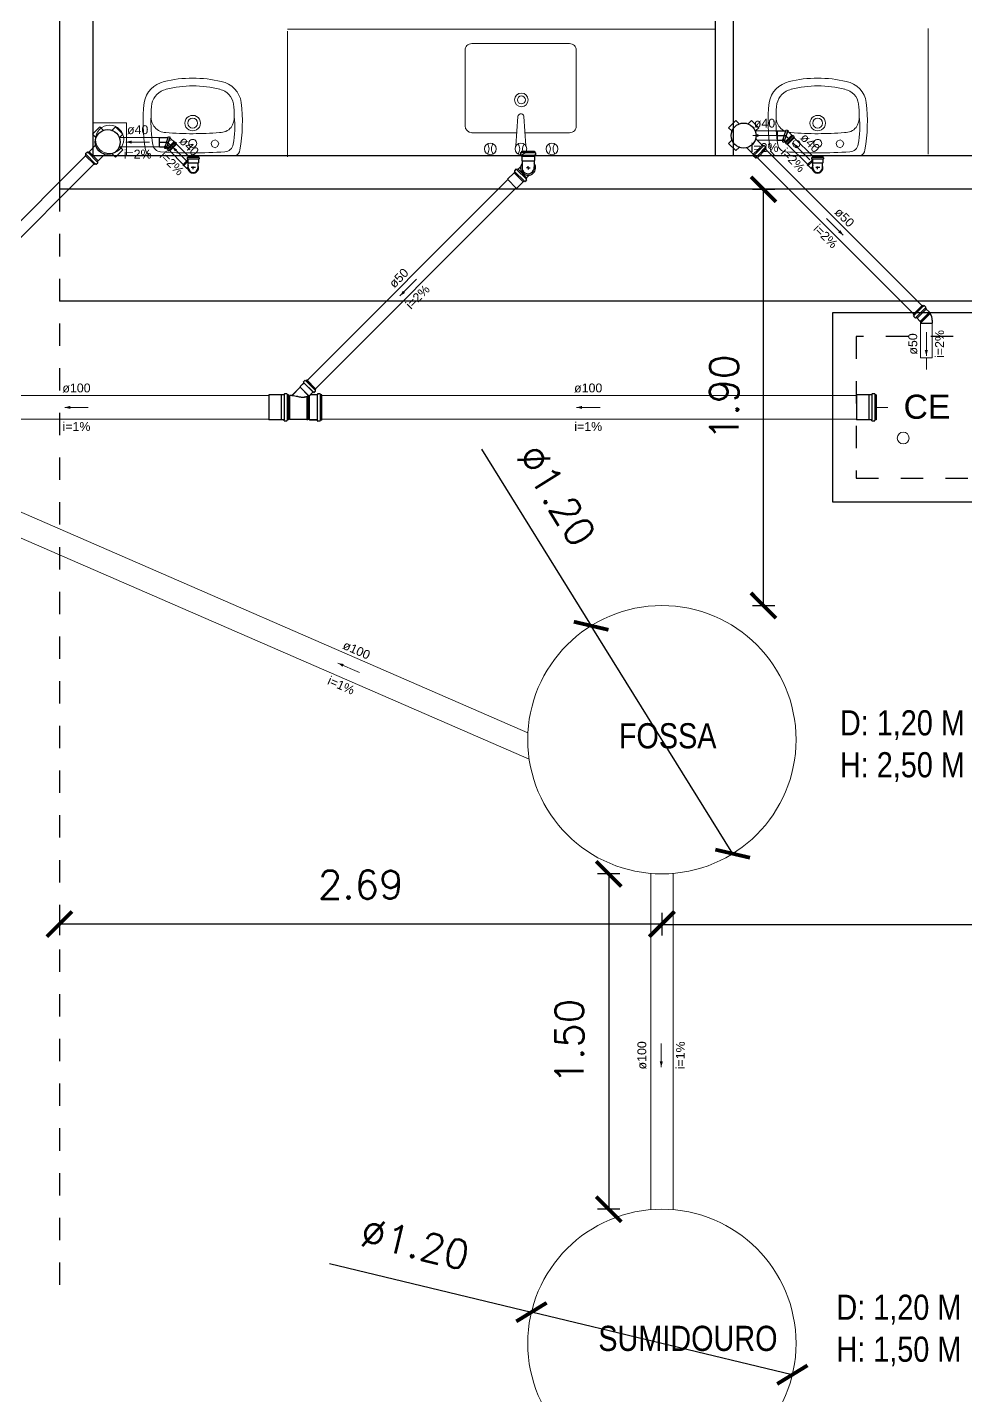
# Model space of a CAD drawing. Header units: millimetres. Extents: x 270 to 744, y -31 to 127.
# Drawn here: x 673.59 to 677.79, y 99.13 to 105.25 of the extents above; entities that cross this region are included whole.
import ezdxf

# ---------------------------------------------------------------- set-up
doc = ezdxf.new("R2010")
doc.units = ezdxf.units.MM
doc.header["$LTSCALE"] = 0.01
doc.header["$MEASUREMENT"] = 0
doc.linetypes.add('Dashed', pattern=[0.75, 0.5, -0.25])
doc.linetypes.add('DASHEDX2', pattern=[1.5, 1, -0.5])
for name, color, linetype, lineweight in [('at_Entity', 7, 'Continuous', 9), ('at_Text', 7, 'Continuous', 9), ('at_Text @ 75', 7, 'Continuous', 9), ('Nível 1', 7, 'Continuous', 5), ('TQ-Condutos', 3, 'Continuous', 5), ('TQ-Conexões', 9, 'Continuous', 5), ('TQ-Sentido conduto', 9, 'Continuous', 5), ('TQ-Textos conduto', 7, 'Continuous', 5)]:
    doc.layers.add(name, color=color, linetype=linetype, lineweight=lineweight)
for name, color, linetype in [('PAREDES', 8, 'Continuous'), ('Simbolos', 5, 'Continuous'), ('Simbolos_int', 2, 'Continuous')]:
    doc.layers.add(name, color=color, linetype=linetype)
doc.styles.add('0.15 - Texto Mínimo', font='ARIALN.TTF', dxfattribs={"height": 0.0015})
doc.styles.add('Arial', font='arial.ttf')
doc.styles.add('ROMANS', font='simplex.shx')
doc.dimstyles.new('Esc 1-75', dxfattribs={"dimtxt": 0.1275, "dimasz": 0.1125, "dimexe": 0.05, "dimexo": 0.05, "dimgap": 0.1125, "dimtad": 1, "dimzin": 4, "dimdsep": 46, "dimtxsty": 'ROMANS', "dimblk": 'ARCHTICK', "dimcen": 0, "dimclrd": 1, "dimclre": 1, "dimadec": 0, "dimazin": 1, "dimtfac": 1, "dimtix": 1, "dimtmove": 1, "dimatfit": 3, "dimldrblk": 'ARCHTICK', "dimfxl": 0, "dimarcsym": 0})

# ---------------------------------------------------------------- blocks, each defined once
blk = doc.blocks.new('_ARCHTICK')
at = {"color": 0, "linetype": 'ByBlock', "const_width": 0.15}
blk.add_lwpolyline([(-0.5, -0.5), (0.5, 0.5)], dxfattribs=at)
blk = doc.blocks.new('*D13')
at = {"layer": 'at_Text', "color": 1, "lineweight": -2, "transparency": 16777216}
for p in [(675.6201, 103.361), (676.7439, 101.552)]:
    blk.add_line(p, (676.1107, 102.5713), dxfattribs=at)
at = {"layer": 'Defpoints', "color": 0, "transparency": 16777216}
for p in [(676.1107, 102.5713), (676.7439, 101.552)]:
    blk.add_point(p, dxfattribs=at)
at = {"layer": 'at_Text', "color": 1, "lineweight": -2, "transparency": 16777216, "xscale": 0.1125, "yscale": 0.1125, "zscale": 0.1125}
for p, rotation in [((676.1107, 102.5713), 301.8492429798897), ((676.7439, 101.552), 121.8492429798897)]:
    blk.add_blockref('_ARCHTICK', p, dxfattribs=dict(at, rotation=rotation))
at = {"layer": 'at_Text', "color": 0, "transparency": 16777216, "insert": (675.9557, 103.1547), "char_height": 0.1275, "attachment_point": 5, "rotation": 301.84924, "style": 'ROMANS'}
blk.add_mtext('∅1.20', dxfattribs=at)
blk = doc.blocks.new('*D15')
at = {"layer": 'at_Text', "color": 1, "lineweight": -2, "transparency": 16777216}
for p in [(674.9398, 99.7183), (677.0107, 99.2218)]:
    blk.add_line(p, (675.8438, 99.5016), dxfattribs=at)
at = {"layer": 'Defpoints', "color": 0, "transparency": 16777216}
for p in [(675.8438, 99.5016), (677.0107, 99.2218)]:
    blk.add_point(p, dxfattribs=at)
at = {"layer": 'at_Text', "color": 1, "lineweight": -2, "transparency": 16777216, "xscale": 0.1125, "yscale": 0.1125, "zscale": 0.1125}
for p, rotation in [((675.8438, 99.5016), 346.5177140277353), ((677.0107, 99.2218), 166.5177140277353)]:
    blk.add_blockref('_ARCHTICK', p, dxfattribs=dict(at, rotation=rotation))
at = {"layer": 'at_Text', "color": 0, "transparency": 16777216, "insert": (675.3235, 99.8076), "char_height": 0.1275, "attachment_point": 5, "rotation": 346.51771, "style": 'ROMANS'}
blk.add_mtext('∅1.20', dxfattribs=at)
blk = doc.blocks.new('*D23')
at = {"color": 1, "lineweight": -2, "transparency": 16777216}
for p, q in [((676.832, 104.5236), (676.932, 104.5236)), ((676.882, 102.6617), (676.882, 104.5236)), ((676.832, 102.6617), (676.932, 102.6617))]:
    blk.add_line(p, q, dxfattribs=at)
at = {"layer": 'Defpoints', "color": 0, "transparency": 16777216}
for p in [(676.4273, 104.5236), (676.882, 104.5236), (676.4273, 102.6617)]:
    blk.add_point(p, dxfattribs=at)
at = {"color": 1, "lineweight": -2, "transparency": 16777216, "xscale": 0.1125, "yscale": 0.1125, "zscale": 0.1125}
for p, rotation in [((676.882, 104.5236), 90), ((676.882, 102.6617), 270)]:
    blk.add_blockref('_ARCHTICK', p, dxfattribs=dict(at, rotation=rotation))
at = {"color": 0, "transparency": 16777216, "insert": (676.7058, 103.5927), "char_height": 0.1275, "attachment_point": 5, "rotation": 90, "style": 'ROMANS'}
blk.add_mtext('1.90', dxfattribs=at)
blk = doc.blocks.new('*D24')
at = {"color": 1, "lineweight": -2, "transparency": 16777216}
for p, q in [((676.4273, 101.2859), (676.4273, 101.1859)), ((684.9225, 101.2859), (684.9225, 101.1859)), ((676.4273, 101.2359), (684.9225, 101.2359))]:
    blk.add_line(p, q, dxfattribs=at)
at = {"layer": 'Defpoints', "color": 0, "transparency": 16777216}
for p in [(676.4273, 102.0617), (684.9225, 102.0617), (684.9225, 101.2359)]:
    blk.add_point(p, dxfattribs=at)
at = {"color": 1, "lineweight": -2, "transparency": 16777216, "xscale": 0.1125, "yscale": 0.1125, "zscale": 0.1125, "rotation": 180}
blk.add_blockref('_ARCHTICK', (676.4273, 101.2359), dxfattribs=at)
at = {"color": 1, "lineweight": -2, "transparency": 16777216, "xscale": 0.1125, "yscale": 0.1125, "zscale": 0.1125}
blk.add_blockref('_ARCHTICK', (684.9225, 101.2359), dxfattribs=at)
at = {"color": 0, "transparency": 16777216, "insert": (680.6749, 101.4121), "char_height": 0.1275, "attachment_point": 5, "style": 'ROMANS'}
blk.add_mtext('8.50', dxfattribs=at)
blk = doc.blocks.new('*D25')
at = {"color": 1, "lineweight": -2, "transparency": 16777216}
for p, q in [((676.2396, 101.4617), (676.1396, 101.4617)), ((676.1896, 101.4617), (676.1896, 99.9617)), ((676.2396, 99.9617), (676.1396, 99.9617))]:
    blk.add_line(p, q, dxfattribs=at)
at = {"layer": 'Defpoints', "color": 0, "transparency": 16777216}
for p in [(676.3381, 101.4617), (676.1896, 99.9617), (676.3381, 99.9617)]:
    blk.add_point(p, dxfattribs=at)
at = {"color": 1, "lineweight": -2, "transparency": 16777216, "xscale": 0.1125, "yscale": 0.1125, "zscale": 0.1125}
for p, rotation in [((676.1896, 101.4617), 90), ((676.1896, 99.9617), 270)]:
    blk.add_blockref('_ARCHTICK', p, dxfattribs=dict(at, rotation=rotation))
at = {"color": 0, "transparency": 16777216, "insert": (676.0134, 100.7117), "char_height": 0.1275, "attachment_point": 5, "rotation": 90, "style": 'ROMANS'}
blk.add_mtext('1.50', dxfattribs=at)
blk = doc.blocks.new('*D26')
at = {"color": 1, "lineweight": -2, "transparency": 16777216}
for p, q in [((673.7325, 101.2872), (673.7325, 101.1872)), ((676.4273, 101.2872), (676.4273, 101.1872)), ((676.4273, 101.2372), (673.7325, 101.2372))]:
    blk.add_line(p, q, dxfattribs=at)
at = {"layer": 'Defpoints', "color": 0, "transparency": 16777216}
for p in [(673.7325, 102.0617), (676.4273, 102.0617), (673.7325, 101.2372)]:
    blk.add_point(p, dxfattribs=at)
at = {"color": 1, "lineweight": -2, "transparency": 16777216, "xscale": 0.1125, "yscale": 0.1125, "zscale": 0.1125, "rotation": 180}
blk.add_blockref('_ARCHTICK', (673.7325, 101.2372), dxfattribs=at)
at = {"color": 1, "lineweight": -2, "transparency": 16777216, "xscale": 0.1125, "yscale": 0.1125, "zscale": 0.1125}
blk.add_blockref('_ARCHTICK', (676.4273, 101.2372), dxfattribs=at)
at = {"color": 0, "transparency": 16777216, "insert": (675.0799, 101.4134), "char_height": 0.1275, "attachment_point": 5, "style": 'ROMANS'}
blk.add_mtext('2.69', dxfattribs=at)

msp = doc.modelspace()

# ---------------------------------------------------------------- hatches: boundary and pattern name
at = {"layer": 'TQ-Sentido conduto', "linetype": 'Continuous'}
for points in [[(676.8335, 104.7639), (676.859, 104.7571), (676.859, 104.7708)], [(674.0294, 104.7346), (674.0549, 104.7278), (674.0549, 104.7415)], [(674.2359, 104.7148), (674.2491, 104.6919), (674.2587, 104.7016)], [(677.0145, 104.7295), (677.0277, 104.7066), (677.0374, 104.7163)], [(677.2387, 104.3178), (677.2255, 104.3407), (677.2159, 104.331)], [(675.2554, 104.0466), (675.2782, 104.0598), (675.2686, 104.0694)], [(677.6102, 103.7789), (677.617, 103.8044), (677.6033, 103.8044)], [(673.7556, 103.5479), (673.7811, 103.5411), (673.7811, 103.5548)], [(676.0448, 103.5479), (676.0703, 103.5411), (676.0703, 103.5548)], [(674.9783, 102.4041), (674.9989, 102.3877), (675.0044, 102.4002)], [(676.4245, 100.5972), (676.4313, 100.6227), (676.4176, 100.6227)]]:
    msp.add_hatch(color=256, dxfattribs=at).paths.add_polyline_path(points)

# ---------------------------------------------------------------- linework, layer by layer
at = {"linetype": 'DASHEDX2'}
msp.add_line((673.7325, 104.5236), (673.7325, 99.5266), dxfattribs=at)
at = {"layer": 'at_Entity', "color": 7}
for p, q in [((675.5469, 105.1454), (675.5469, 104.8062)), ((676.0145, 105.1749), (675.5764, 105.1749)), ((676.044, 105.1454), (676.044, 104.8062)), ((675.7744, 104.7184), (675.7828, 104.8484)), ((675.8186, 104.7184), (675.8102, 104.8484)), ((675.7786, 104.7767), (675.5764, 104.7767)), ((676.0145, 104.7767), (675.8144, 104.7767))]:
    msp.add_line(p, q, dxfattribs=at)
at = {"layer": 'at_Entity'}
for p, q in [((674.2156, 104.7279), (674.2219, 104.7384)), ((674.2219, 104.7152), (674.2156, 104.7279)), ((674.2219, 104.7384), (674.2325, 104.7447)), ((674.2325, 104.7089), (674.2219, 104.7152)), ((674.2325, 104.7447), (674.2451, 104.7384)), ((674.2451, 104.7152), (674.2325, 104.7089)), ((674.2451, 104.7384), (674.2493, 104.7279)), ((674.2493, 104.7279), (674.2451, 104.7152)), ((674.4114, 104.7279), (674.4156, 104.7384)), ((674.4156, 104.7152), (674.4114, 104.7279)), ((674.4156, 104.7384), (674.4283, 104.7447)), ((674.4283, 104.7089), (674.4156, 104.7152)), ((674.4283, 104.7447), (674.4388, 104.7384)), ((674.4388, 104.7152), (674.4283, 104.7089)), ((674.4388, 104.7384), (674.4451, 104.7279)), ((674.4451, 104.7279), (674.4388, 104.7152)), ((677.0116, 104.7279), (677.0179, 104.7384)), ((677.0179, 104.7152), (677.0116, 104.7279)), ((677.0179, 104.7384), (677.0285, 104.7447)), ((677.0285, 104.7089), (677.0179, 104.7152)), ((677.0285, 104.7447), (677.0411, 104.7384)), ((677.0411, 104.7152), (677.0285, 104.7089)), ((677.0411, 104.7384), (677.0453, 104.7279)), ((677.0453, 104.7279), (677.0411, 104.7152)), ((677.2074, 104.7279), (677.2116, 104.7384)), ((677.2116, 104.7152), (677.2074, 104.7279)), ((677.2116, 104.7384), (677.2243, 104.7447)), ((677.2243, 104.7089), (677.2116, 104.7152)), ((677.2243, 104.7447), (677.2348, 104.7384)), ((677.2348, 104.7152), (677.2243, 104.7089)), ((677.2348, 104.7384), (677.2411, 104.7279)), ((677.2411, 104.7279), (677.2348, 104.7152)), ((674.1398, 104.6731), (674.3293, 104.6731)), ((674.2661, 104.6731), (674.4535, 104.6731)), ((674.3293, 104.6731), (674.5209, 104.6731)), ((676.9358, 104.6731), (677.1253, 104.6731)), ((677.0621, 104.6731), (677.2495, 104.6731)), ((677.1253, 104.6731), (677.3169, 104.6731)), ((676.5242, 104.5236), (676.8231, 104.5236))]:
    msp.add_line(p, q, dxfattribs=at)
msp.add_lwpolyline([(673.8819, 104.8206), (674.0315, 104.8206), (674.0315, 104.6731), (673.8819, 104.6731)], close=True, dxfattribs=at)
msp.add_circle((673.9567, 104.7468), 0.0633, dxfattribs=at)
at = {"layer": 'at_Entity', "color": 7}
for centre, radius, start, end in [((675.5756, 105.1461), 0.0288, 88.51591, 181.48409), ((676.0153, 105.1461), 0.0288, 358.51591, 91.48409), ((675.7986, 104.9231), 0.0305, 90, 180), ((675.7986, 104.9231), 0.0305, 0, 90), ((675.7986, 104.9231), 0.0305, 180, 270), ((675.7986, 104.9231), 0.0179, 90, 180), ((675.7986, 104.9231), 0.0179, 180, 270), ((675.7986, 104.9231), 0.0179, 0, 90), ((675.7986, 104.9231), 0.0179, 270, 0), ((675.7986, 104.9231), 0.0305, 270, 0), ((675.7965, 104.8473), 0.0137, 120.72149, 180.73606), ((675.7965, 104.8473), 0.0137, 60.70689, 120.72114), ((675.7965, 104.8473), 0.0137, 0.69216, 60.70662), ((675.5774, 104.8073), 0.0305, 180.00551, 270), ((676.0153, 104.8055), 0.0288, 268.51591, 1.48409), ((675.6596, 104.7041), 0.0263, 90, 180), ((675.6195, 104.7041), 0.0348, 318.69146, 41.30854), ((675.6596, 104.7041), 0.0263, 0, 90), ((675.6996, 104.7041), 0.0348, 138.8837, 221.1163), ((675.7965, 104.7041), 0.0263, 90, 180), ((675.7565, 104.7041), 0.0348, 319.53178, 40.46822), ((675.7965, 104.7041), 0.0263, 0, 90), ((675.8386, 104.7041), 0.0348, 141.42735, 218.57265), ((675.9355, 104.7041), 0.0263, 90, 180), ((675.8934, 104.7041), 0.0348, 318.79028, 41.20972), ((675.9355, 104.7041), 0.0263, 0, 90), ((675.9755, 104.7041), 0.0348, 138.99356, 221.00644), ((675.6596, 104.7041), 0.0263, 180, 270), ((675.6596, 104.7041), 0.0263, 270, 0), ((675.7965, 104.7041), 0.0263, 180, 270), ((675.7965, 104.7041), 0.0263, 270, 0), ((675.9355, 104.7041), 0.0263, 180, 270), ((675.9355, 104.7041), 0.0263, 270, 0)]:
    msp.add_arc(centre, radius, start, end, dxfattribs=at)
at = {"layer": 'at_Entity'}
for centre, radius, start, end in [((674.3174, 104.5488), 0.4711, 88.69805, 104.42194), ((674.3392, 104.5483), 0.4717, 75.63679, 91.34148), ((677.1134, 104.5488), 0.4711, 88.69805, 104.42194), ((677.1352, 104.5483), 0.4717, 75.63679, 91.34148), ((674.2262, 104.8912), 0.1169, 102.51398, 169.94425), ((674.2277, 104.8883), 0.0842, 102.94607, 167.28087), ((674.343, 104.4131), 0.5737, 91.35244, 103.5038), ((674.3161, 104.4172), 0.5696, 76.4579, 88.69664), ((674.434, 104.894), 0.078, 8.41938, 78.38368), ((674.4363, 104.8969), 0.1102, 7.71962, 79.59246), ((677.0222, 104.8912), 0.1169, 102.51398, 169.94425), ((677.0238, 104.8883), 0.0842, 102.94607, 167.28087), ((677.1391, 104.4131), 0.5737, 91.35244, 103.5038), ((677.1121, 104.4172), 0.5696, 76.4579, 88.69664), ((677.23, 104.894), 0.078, 8.41938, 78.38368), ((677.2323, 104.8969), 0.1102, 7.71962, 79.59246), ((674.8562, 104.8256), 0.7501, 173.41338, 189.69292), ((674.4515, 104.8602), 0.3094, 171.32208, 181.82646), ((674.1971, 104.8604), 0.3173, 357.99462, 8.16964), ((673.8011, 104.8259), 0.7493, 350.27914, 6.57653), ((677.6522, 104.8256), 0.7501, 173.41338, 189.69292), ((677.2475, 104.8602), 0.3094, 171.32208, 181.82646), ((676.9931, 104.8604), 0.3173, 357.99462, 8.16964), ((676.5971, 104.8259), 0.7493, 350.27914, 6.57653), ((674.7521, 104.8218), 0.6105, 177.32306, 189.24154), ((674.2133, 104.8461), 0.0712, 176.60246, 219.59969), ((674.3283, 104.8194), 0.0347, 150.00315, 209.99685), ((674.3283, 104.8194), 0.0347, 90, 149.99293), ((674.3283, 104.8194), 0.0221, 90, 180), ((674.3282, 104.8194), 0.0347, 29.99676, 89.99928), ((674.3283, 104.8194), 0.0221, 360, 90), ((674.3282, 104.8194), 0.0347, 330.00315, 29.99685), ((674.4365, 104.8454), 0.0777, 324.65246, 2.83944), ((674.0683, 104.8042), 0.4482, 349.78202, 5.79718), ((677.5481, 104.8218), 0.6105, 177.32306, 189.24154), ((677.0093, 104.8461), 0.0712, 176.60246, 219.59969), ((677.1243, 104.8194), 0.0347, 150.00315, 209.99685), ((677.1243, 104.8194), 0.0347, 90, 149.99293), ((677.1243, 104.8194), 0.0221, 90, 180), ((677.1243, 104.8194), 0.0347, 29.99676, 89.99928), ((677.1243, 104.8194), 0.0221, 360, 90), ((677.1243, 104.8194), 0.0347, 330.00315, 29.99685), ((677.2325, 104.8454), 0.0777, 324.65246, 2.83944), ((676.8643, 104.8042), 0.4482, 349.78202, 5.79718), ((674.209, 104.8437), 0.0664, 220.34381, 269.44866), ((674.3314, 106.2394), 1.4673, 265.18956, 269.93912), ((674.3283, 104.8194), 0.0347, 209.99676, 269.99928), ((674.3283, 104.8194), 0.0221, 180, 270), ((674.3283, 104.8194), 0.0221, 270.00968, 360), ((674.3283, 104.8194), 0.0347, 270, 329.99293), ((674.3283, 106.1179), 1.3457, 270.02076, 275.09507), ((674.4513, 104.8401), 0.0628, 266.77318, 320.7547), ((677.005, 104.8437), 0.0664, 220.34381, 269.44866), ((677.1274, 106.2394), 1.4673, 265.18956, 269.93912), ((677.1243, 104.8194), 0.0347, 209.99676, 269.99928), ((677.1243, 104.8194), 0.0221, 180, 270), ((677.1243, 104.8194), 0.0221, 270.00968, 360), ((677.1243, 104.8194), 0.0347, 270, 329.99293), ((677.1243, 106.1179), 1.3457, 270.02076, 275.09507), ((677.2473, 104.8401), 0.0628, 266.77318, 320.7547), ((674.1873, 104.7296), 0.0383, 188.75581, 265.61268), ((674.3283, 104.7289), 0.0179, 150.01278, 209.98722), ((674.3282, 104.7289), 0.0179, 210.01908, 270.03665), ((674.3283, 104.7289), 0.0179, 90, 150.03984), ((674.3283, 104.7289), 0.0179, 30.01908, 90.03665), ((674.3283, 104.7289), 0.0179, 270, 330.03984), ((674.3282, 104.7289), 0.0179, 330.01278, 29.98722), ((674.47, 104.7313), 0.04, 273.11398, 350.39284), ((676.9833, 104.7296), 0.0383, 188.75581, 265.61268), ((677.1243, 104.7289), 0.0179, 150.01278, 209.98722), ((677.1243, 104.7289), 0.0179, 90, 150.03984), ((677.1242, 104.7289), 0.0179, 210.01908, 270.03665), ((677.1243, 104.7289), 0.0179, 30.01908, 90.03665), ((677.1243, 104.7289), 0.0179, 270, 330.03984), ((677.1242, 104.7289), 0.0179, 330.01278, 29.98722), ((677.266, 104.7313), 0.04, 273.11398, 350.39284), ((674.1655, 104.7175), 0.0519, 200.54167, 238.93005), ((674.322, 106.3928), 1.7069, 265.3753, 270.21026), ((674.3283, 106.5554), 1.8695, 270, 274.41438), ((674.502, 104.707), 0.0384, 297.86727, 348.56925), ((676.9615, 104.7175), 0.0519, 200.54167, 238.93005), ((677.118, 106.3928), 1.7069, 265.3753, 270.21026), ((677.1243, 106.5554), 1.8695, 270, 274.41438), ((677.298, 104.707), 0.0384, 297.86727, 348.56925)]:
    msp.add_arc(centre, radius, start, end, dxfattribs=at)
at = {"layer": 'at_Text'}
for centre in [(676.4273, 102.0617), (676.4273, 99.3617)]:
    msp.add_circle(centre, 0.6, dxfattribs=at)
at = {"layer": 'Nível 1'}
for p, q in [((674.7527, 105.2402), (676.666, 105.2402)), ((674.7527, 105.2309), (674.7527, 104.6689)), ((677.6187, 105.2431), (677.6187, 104.6811))]:
    msp.add_line(p, q, dxfattribs=at)
at = {"layer": 'PAREDES'}
for p, q in [((673.7325, 108.3028), (673.7325, 104.5236)), ((673.8819, 108.1533), (673.8819, 104.6731)), ((673.8819, 108.1533), (673.8819, 104.6711)), ((676.6676, 104.6731), (676.6676, 108.1533)), ((676.7471, 104.6731), (676.7471, 108.1533)), ((682.4361, 104.6731), (673.8819, 104.6731)), ((686.5647, 104.5236), (673.7325, 104.5236)), ((684.4225, 104.0236), (673.7325, 104.0236))]:
    msp.add_line(p, q, dxfattribs=at)
at = {"layer": 'Simbolos'}
for p, q in [((676.725, 104.799), (676.7576, 104.8316)), ((676.7723, 104.8168), (676.7576, 104.8316)), ((676.813, 104.8168), (676.8277, 104.8316)), ((676.8603, 104.799), (676.8277, 104.8316)), ((673.8807, 104.7697), (673.9132, 104.8023)), ((673.8954, 104.755), (673.8807, 104.7697)), ((673.928, 104.7875), (673.9132, 104.8023)), ((673.9687, 104.7875), (673.9834, 104.8023)), ((673.9834, 104.8023), (674.016, 104.7697)), ((674.0012, 104.755), (674.016, 104.7697)), ((676.7397, 104.7843), (676.725, 104.799)), ((676.8456, 104.7843), (676.8603, 104.799)), ((676.9437, 104.7428), (676.9437, 104.7851)), ((676.9437, 104.7851), (676.9826, 104.7851)), ((676.9687, 104.7428), (676.9838, 104.789)), ((676.9763, 104.7403), (676.9914, 104.7865)), ((676.9838, 104.789), (676.9914, 104.7865)), ((676.9905, 104.7836), (677.0123, 104.7618)), ((673.8942, 104.7211), (673.8646, 104.6915)), ((674.0012, 104.7143), (674.016, 104.6995)), ((674.1797, 104.7135), (674.1797, 104.7557)), ((674.1797, 104.7557), (674.2186, 104.7557)), ((674.1797, 104.7135), (674.2047, 104.7135)), ((674.2047, 104.7135), (674.2024, 104.7066)), ((674.2047, 104.7135), (674.2199, 104.7597)), ((674.2123, 104.711), (674.2101, 104.7041)), ((674.2123, 104.711), (674.2275, 104.7572)), ((674.2143, 104.7062), (674.2445, 104.7363)), ((674.2152, 104.7053), (674.2454, 104.7354)), ((674.2507, 104.7349), (674.2158, 104.7)), ((674.2199, 104.7597), (674.2275, 104.7572)), ((674.2202, 104.6955), (674.2552, 104.7304)), ((674.2558, 104.725), (674.2256, 104.6949)), ((674.2265, 104.7543), (674.2483, 104.7325)), ((674.2552, 104.7304), (674.2507, 104.7349)), ((674.2528, 104.7281), (674.2558, 104.725)), ((676.7397, 104.7436), (676.725, 104.7288)), ((676.7576, 104.6963), (676.725, 104.7288)), ((676.7723, 104.711), (676.7576, 104.6963)), ((676.8062, 104.7098), (676.8358, 104.6802)), ((676.8467, 104.7504), (676.8764, 104.7208)), ((676.8767, 104.7207), (676.8764, 104.7208)), ((676.8801, 104.7174), (676.8767, 104.7207)), ((676.8836, 104.7191), (676.8815, 104.7173)), ((676.8916, 104.7125), (676.8851, 104.719)), ((676.8918, 104.7112), (676.8901, 104.7084)), ((676.8936, 104.7039), (676.8903, 104.7071)), ((676.9437, 104.7428), (676.9687, 104.7428)), ((676.9687, 104.7428), (676.9664, 104.7359)), ((676.974, 104.7334), (676.9664, 104.7359)), ((676.9763, 104.7403), (676.974, 104.7334)), ((676.9783, 104.7355), (677.0085, 104.7656)), ((676.9783, 104.7355), (676.9821, 104.7317)), ((676.9792, 104.7346), (677.0094, 104.7647)), ((677.0147, 104.7642), (676.9797, 104.7293)), ((676.9797, 104.7293), (676.9842, 104.7248)), ((676.9842, 104.7248), (677.0191, 104.7598)), ((676.9866, 104.7272), (676.9896, 104.7242)), ((677.0198, 104.7544), (676.9896, 104.7242)), ((677.0191, 104.7598), (677.0147, 104.7642)), ((677.0168, 104.7574), (677.0198, 104.7544)), ((673.8474, 104.6745), (673.8507, 104.6778)), ((673.8474, 104.6745), (673.8883, 104.6337)), ((673.8492, 104.6819), (673.8508, 104.6791)), ((673.8494, 104.6832), (673.8559, 104.6897)), ((673.8573, 104.6898), (673.8595, 104.688)), ((673.8609, 104.688), (673.8643, 104.6914)), ((673.8643, 104.6914), (673.8646, 104.6915)), ((673.9035, 104.6436), (673.9017, 104.6458)), ((673.9018, 104.6472), (673.9051, 104.6506)), ((673.9051, 104.6506), (673.9052, 104.6509)), ((673.9348, 104.6805), (673.9052, 104.6509)), ((673.9687, 104.6817), (673.9834, 104.667)), ((673.9834, 104.667), (674.016, 104.6995)), ((674.2101, 104.7041), (674.2024, 104.7066)), ((674.2143, 104.7062), (674.2181, 104.7024)), ((674.2158, 104.7), (674.2202, 104.6955)), ((674.2226, 104.6979), (674.2256, 104.6949)), ((674.2842, 104.6324), (674.3071, 104.6553)), ((674.3039, 104.6642), (674.3039, 104.6592)), ((674.3047, 104.6652), (674.3063, 104.6657)), ((674.3049, 104.6581), (674.3061, 104.658)), ((674.3071, 104.6699), (674.3537, 104.6699)), ((674.3071, 104.6699), (674.3071, 104.6667)), ((674.3071, 104.6569), (674.3071, 104.642)), ((674.3537, 104.6699), (674.3536, 104.6667)), ((674.3536, 104.6569), (674.3536, 104.642)), ((674.356, 104.6652), (674.3544, 104.6657)), ((674.3559, 104.6581), (674.3546, 104.658)), ((674.3568, 104.6642), (674.3568, 104.6592)), ((675.7951, 104.6864), (675.7951, 104.6771)), ((675.7959, 104.6874), (675.799, 104.6882)), ((675.7961, 104.676), (675.7988, 104.6758)), ((675.7998, 104.6938), (675.8576, 104.6938)), ((675.7998, 104.6938), (675.7998, 104.6892)), ((675.7998, 104.6747), (675.7998, 104.6698)), ((675.7998, 104.6698), (675.8, 104.6696)), ((675.8, 104.6696), (675.8, 104.6519)), ((675.8, 104.6519), (675.8019, 104.65)), ((675.8019, 104.65), (675.8019, 104.6233)), ((675.8574, 104.6519), (675.8555, 104.65)), ((675.8555, 104.65), (675.8555, 104.6233)), ((675.8576, 104.6698), (675.8574, 104.6696)), ((675.8574, 104.6696), (675.8574, 104.6519)), ((675.8576, 104.6938), (675.8576, 104.6892)), ((675.8576, 104.6747), (675.8576, 104.6698)), ((675.8615, 104.6874), (675.8583, 104.6882)), ((675.8613, 104.676), (675.8585, 104.6758)), ((675.8623, 104.6864), (675.8623, 104.6771)), ((676.8359, 104.6799), (676.8358, 104.6802)), ((676.8392, 104.6765), (676.8359, 104.6799)), ((676.8375, 104.6729), (676.8393, 104.6751)), ((676.8441, 104.665), (676.8376, 104.6715)), ((676.8454, 104.6648), (676.8482, 104.6664)), ((676.8527, 104.663), (676.8495, 104.6663)), ((676.8527, 104.663), (676.8936, 104.7039)), ((677.0775, 104.6324), (677.1004, 104.6553)), ((677.0972, 104.6642), (677.0972, 104.6592)), ((677.098, 104.6652), (677.0996, 104.6657)), ((677.0981, 104.6581), (677.0994, 104.658)), ((677.1003, 104.6699), (677.1469, 104.6699)), ((677.1003, 104.6699), (677.1004, 104.6667)), ((677.1004, 104.6569), (677.1004, 104.642)), ((677.1469, 104.6699), (677.1469, 104.6667)), ((677.1469, 104.6569), (677.1469, 104.642)), ((677.1493, 104.6652), (677.1477, 104.6657)), ((677.1491, 104.6581), (677.1479, 104.658)), ((677.1501, 104.6642), (677.1501, 104.6592)), ((673.8883, 104.6337), (673.8915, 104.6369)), ((673.8956, 104.6355), (673.8928, 104.6371)), ((673.8969, 104.6357), (673.9034, 104.6422)), ((674.2842, 104.6324), (674.2872, 104.6294)), ((674.2872, 104.6294), (674.2887, 104.6294)), ((674.2887, 104.6294), (674.2999, 104.6182)), ((674.2999, 104.6182), (674.3017, 104.6182)), ((674.3077, 104.6122), (674.3017, 104.6182)), ((674.3071, 104.642), (674.3086, 104.6404)), ((674.3086, 104.6306), (674.3086, 104.6404)), ((674.3086, 104.6203), (674.3086, 104.6306)), ((674.3536, 104.642), (674.3521, 104.6404)), ((674.3521, 104.6306), (674.3521, 104.6404)), ((674.3521, 104.6203), (674.3521, 104.6306)), ((675.7657, 104.5974), (675.7365, 104.5683)), ((675.7692, 104.6012), (675.7657, 104.5977)), ((675.7657, 104.5977), (675.7657, 104.5974)), ((675.7674, 104.6048), (675.7692, 104.6027)), ((675.774, 104.6128), (675.7675, 104.6062)), ((675.7753, 104.6129), (675.7781, 104.6113)), ((675.7826, 104.6147), (675.7794, 104.6115)), ((675.7826, 104.6147), (675.8235, 104.5739)), ((675.7954, 104.6245), (675.7841, 104.6132)), ((675.8333, 104.5866), (675.822, 104.5754)), ((677.0775, 104.6324), (677.0805, 104.6294)), ((677.0805, 104.6294), (677.082, 104.6294)), ((677.082, 104.6294), (677.0932, 104.6182)), ((677.0932, 104.6182), (677.095, 104.6182)), ((677.1009, 104.6122), (677.095, 104.6182)), ((677.1004, 104.642), (677.1019, 104.6404)), ((677.1019, 104.6306), (677.1019, 104.6404)), ((677.1019, 104.6203), (677.1019, 104.6306)), ((677.1469, 104.642), (677.1454, 104.6404)), ((677.1454, 104.6306), (677.1454, 104.6404)), ((677.1454, 104.6203), (677.1454, 104.6306)), ((675.8062, 104.5569), (675.777, 104.5277)), ((675.8065, 104.5569), (675.8062, 104.5569)), ((675.81, 104.5604), (675.8065, 104.5569)), ((675.8136, 104.5587), (675.8114, 104.5605)), ((675.8215, 104.5653), (675.815, 104.5587)), ((675.8217, 104.5665), (675.8201, 104.5694)), ((675.8235, 104.5739), (675.8202, 104.5706)), ((677.5928, 104.0046), (677.552, 103.9638)), ((677.5928, 104.0046), (677.5961, 104.0014)), ((677.6001, 104.0028), (677.5973, 104.0012)), ((677.6014, 104.0027), (677.608, 103.9961)), ((677.608, 103.9947), (677.6062, 103.9926)), ((677.6063, 103.9911), (677.6098, 103.9876)), ((677.6098, 103.9876), (677.6098, 103.9873)), ((677.6098, 103.9873), (677.6223, 103.9748)), ((677.6223, 103.9748), (677.6223, 103.9721)), ((677.552, 103.9638), (677.5552, 103.9605)), ((677.5538, 103.9564), (677.5554, 103.9592)), ((677.5539, 103.9552), (677.5605, 103.9486)), ((677.5619, 103.9486), (677.564, 103.9503)), ((677.5655, 103.9503), (677.5689, 103.9468)), ((677.5689, 103.9468), (677.5692, 103.9468)), ((677.5692, 103.9468), (677.5818, 103.9342)), ((677.5818, 103.9342), (677.5823, 103.9342)), ((677.5834, 103.9332), (677.5834, 103.9247)), ((677.6223, 103.9721), (677.6243, 103.9702)), ((677.6243, 103.9702), (677.6255, 103.9712)), ((677.6255, 103.9712), (677.6277, 103.969)), ((677.6267, 103.9678), (677.6277, 103.969)), ((677.6369, 103.9378), (677.6369, 103.9247)), ((674.83, 103.6687), (674.8234, 103.6621)), ((674.8302, 103.6684), (674.8237, 103.6619)), ((674.8312, 103.6688), (674.834, 103.6672)), ((674.8315, 103.6686), (674.8343, 103.667)), ((674.8386, 103.6706), (674.8353, 103.6674)), ((674.8388, 103.6704), (674.8356, 103.6671)), ((674.8794, 103.6298), (674.8386, 103.6706)), ((674.8797, 103.6295), (674.8388, 103.6704)), ((674.7381, 103.6078), (674.7379, 103.6051)), ((674.7491, 103.6088), (674.7391, 103.6088)), ((674.7502, 103.608), (674.751, 103.6049)), ((674.809, 103.6381), (674.7725, 103.6016)), ((674.8093, 103.6379), (674.7727, 103.6013)), ((674.8251, 103.6572), (674.809, 103.6411)), ((674.809, 103.6411), (674.809, 103.6381)), ((674.8253, 103.6569), (674.8093, 103.6408)), ((674.8093, 103.6408), (674.8093, 103.6379)), ((674.8233, 103.6607), (674.8251, 103.6586)), ((674.8236, 103.6604), (674.8254, 103.6583)), ((674.8659, 103.6163), (674.8556, 103.606)), ((674.8662, 103.616), (674.8558, 103.6057)), ((674.8695, 103.6146), (674.8673, 103.6164)), ((674.8697, 103.6143), (674.8676, 103.6161)), ((674.8774, 103.6212), (674.8709, 103.6146)), ((674.8777, 103.6209), (674.8712, 103.6144)), ((674.8776, 103.6225), (674.876, 103.6253)), ((674.8794, 103.6298), (674.8762, 103.6265)), ((674.8779, 103.6222), (674.8763, 103.625)), ((674.8797, 103.6295), (674.8764, 103.6263)), ((674.8865, 103.6078), (674.8862, 103.6051)), ((674.8867, 103.6076), (674.8865, 103.6048)), ((674.8975, 103.6088), (674.8875, 103.6088)), ((674.8978, 103.6085), (674.8878, 103.6085)), ((674.8985, 103.608), (674.8993, 103.6049)), ((674.8988, 103.6078), (674.8996, 103.6047)), ((677.367, 103.6078), (677.3668, 103.6051)), ((677.3781, 103.6088), (677.3681, 103.6088)), ((677.3791, 103.608), (677.3799, 103.6049)), ((674.7238, 103.6039), (674.6685, 103.6039)), ((674.724, 103.6042), (674.7238, 103.6039)), ((674.7368, 103.6042), (674.724, 103.6042)), ((674.7567, 103.6042), (674.752, 103.6042)), ((674.7567, 103.6042), (674.7567, 103.4917)), ((674.7725, 103.6016), (674.763, 103.6016)), ((674.763, 103.4943), (674.763, 103.6016)), ((674.7727, 103.6013), (674.7633, 103.6013)), ((674.7633, 103.494), (674.7633, 103.6013)), ((674.8852, 103.6042), (674.8563, 103.6042)), ((674.8854, 103.6039), (674.8566, 103.6039)), ((674.9051, 103.6042), (674.9004, 103.6042)), ((674.9053, 103.6039), (674.9006, 103.6039)), ((674.9051, 103.4917), (674.9051, 103.6042)), ((674.9053, 103.4914), (674.9053, 103.6039)), ((677.3527, 103.6039), (677.2975, 103.6039)), ((677.353, 103.6042), (677.3527, 103.6039)), ((677.3657, 103.6042), (677.353, 103.6042)), ((677.3856, 103.6042), (677.3809, 103.6042)), ((677.3856, 103.6042), (677.3856, 103.4917)), ((674.7238, 103.492), (674.6685, 103.492)), ((674.724, 103.4917), (674.7238, 103.492)), ((674.7368, 103.4917), (674.724, 103.4917)), ((674.7381, 103.488), (674.7379, 103.4907)), ((674.7491, 103.487), (674.7391, 103.487)), ((674.7502, 103.4878), (674.751, 103.4909)), ((674.7567, 103.4917), (674.752, 103.4917)), ((674.839, 103.4943), (674.763, 103.4943)), ((674.8393, 103.494), (674.7633, 103.494)), ((674.839, 103.4943), (674.8392, 103.4927)), ((674.8423, 103.4927), (674.8392, 103.4927)), ((674.8393, 103.494), (674.8394, 103.4924)), ((674.8426, 103.4924), (674.8394, 103.4924)), ((674.8424, 103.4943), (674.8423, 103.4927)), ((674.849, 103.4943), (674.8424, 103.4943)), ((674.8427, 103.494), (674.8426, 103.4924)), ((674.8492, 103.494), (674.8427, 103.494)), ((674.8516, 103.4917), (674.849, 103.4943)), ((674.8518, 103.4914), (674.8492, 103.494)), ((674.8852, 103.4917), (674.8516, 103.4917)), ((674.8854, 103.4914), (674.8518, 103.4914)), ((674.8865, 103.488), (674.8862, 103.4907)), ((674.8867, 103.4877), (674.8865, 103.4905)), ((674.8975, 103.487), (674.8875, 103.487)), ((674.8978, 103.4868), (674.8878, 103.4868)), ((674.8985, 103.4878), (674.8993, 103.4909)), ((674.8988, 103.4876), (674.8996, 103.4906)), ((674.9051, 103.4917), (674.9004, 103.4917)), ((674.9053, 103.4914), (674.9006, 103.4914)), ((677.3527, 103.492), (677.2975, 103.492)), ((677.353, 103.4917), (677.3527, 103.492)), ((677.3657, 103.4917), (677.353, 103.4917)), ((677.367, 103.488), (677.3668, 103.4907)), ((677.3781, 103.487), (677.3681, 103.487)), ((677.3791, 103.4878), (677.3799, 103.4909)), ((677.3856, 103.4917), (677.3809, 103.4917))]:
    msp.add_line(p, q, dxfattribs=at)
at = {"layer": 'Simbolos', "linetype": 'Continuous'}
msp.add_lwpolyline([(677.1904, 103.1262), (678.0352, 103.1262), (678.0352, 103.971), (677.1904, 103.971), (677.1904, 103.1262), (677.1904, 103.1262)], dxfattribs=at)
at = {"layer": 'Simbolos'}
for centre in [(673.9483, 104.7346), (676.7926, 104.7639)]:
    msp.add_circle(centre, 0.0558, dxfattribs=at)
for centre, radius, start, end in [((673.9291, 104.7886), 0.00158, 225, 289.5897), ((673.9676, 104.7886), 0.00158, 250.4103, 315), ((676.7386, 104.7832), 0.00158, 340.4103, 45), ((676.7734, 104.818), 0.00158, 225, 289.59), ((676.8119, 104.818), 0.00158, 250.41, 315), ((676.8467, 104.7832), 0.00158, 135, 199.59), ((673.8943, 104.7538), 0.00158, 340.41, 45), ((674.0024, 104.7538), 0.00158, 135, 199.59), ((674.0024, 104.7154), 0.00158, 160.41, 225), ((676.7386, 104.7447), 0.00158, 315, 19.5897), ((676.7734, 104.7099), 0.00158, 70.41, 135), ((676.8808, 104.7181), 0.00106, 225, 310), ((676.8843, 104.7183), 0.00106, 45, 130), ((676.8911, 104.7079), 0.00106, 150, 225), ((676.8909, 104.7117), 0.00106, 330, 45), ((673.8501, 104.6824), 0.00106, 135, 210), ((673.8499, 104.6785), 0.00106, 315, 30), ((673.8567, 104.689), 0.00106, 50, 135), ((673.8602, 104.6888), 0.00106, 230, 315), ((673.9025, 104.6464), 0.00106, 135, 220), ((673.9676, 104.6806), 0.00158, 45, 109.59), ((674.305, 104.6642), 0.00106, 105, 180), ((674.305, 104.6592), 0.00106, 180, 265), ((674.306, 104.6569), 0.00106, 0, 85), ((674.306, 104.6667), 0.00106, 285, 0), ((674.3547, 104.6667), 0.00106, 180, 255), ((674.3547, 104.6569), 0.00106, 95, 180), ((674.3558, 104.6592), 0.00106, 275, 0), ((674.3558, 104.6642), 0.00106, 0, 75), ((675.7962, 104.6864), 0.00106, 105, 180), ((675.7962, 104.6771), 0.00106, 180, 265), ((675.7987, 104.6747), 0.00106, 0, 85), ((675.7987, 104.6892), 0.00106, 285, 0), ((675.8586, 104.6892), 0.00106, 180, 255), ((675.8586, 104.6747), 0.00106, 95, 180), ((675.8612, 104.6771), 0.00106, 275, 0), ((675.8612, 104.6864), 0.00106, 0, 75), ((676.8383, 104.6723), 0.00106, 140, 225), ((676.8385, 104.6758), 0.00106, 320, 45), ((676.8449, 104.6657), 0.00106, 225, 300), ((676.8487, 104.6655), 0.00106, 45, 120), ((677.0982, 104.6642), 0.00106, 105, 180), ((677.0982, 104.6592), 0.00106, 180, 265), ((677.0993, 104.6569), 0.00106, 0, 85), ((677.0993, 104.6667), 0.00106, 285, 0), ((677.148, 104.6667), 0.00106, 180, 255), ((677.148, 104.6569), 0.00106, 95, 180), ((677.149, 104.6592), 0.00106, 275, 0), ((677.149, 104.6642), 0.00106, 0, 75), ((673.8923, 104.6362), 0.00106, 60, 135), ((673.8961, 104.6364), 0.00106, 240, 315), ((673.9027, 104.643), 0.00106, 315, 40), ((674.3304, 104.6203), 0.0217, 180, 0), ((675.7682, 104.6055), 0.00106, 135, 220), ((675.7684, 104.602), 0.00106, 315, 40), ((675.7748, 104.612), 0.00106, 60, 135), ((675.7787, 104.6122), 0.00106, 240, 315), ((675.8287, 104.6199), 0.027, 172.826, 7.174), ((677.1236, 104.6203), 0.0217, 180, 0), ((675.8107, 104.5596), 0.00106, 50, 135), ((675.8142, 104.5595), 0.00106, 230, 315), ((675.821, 104.5699), 0.00106, 135, 210), ((675.8208, 104.566), 0.00106, 315, 30), ((677.5968, 104.0021), 0.00106, 225, 300), ((677.6007, 104.0019), 0.00106, 45, 120), ((677.607, 103.9919), 0.00106, 140, 225), ((677.6072, 103.9954), 0.00106, 320, 45), ((677.5547, 103.9559), 0.00106, 150, 225), ((677.5545, 103.9598), 0.00106, 330, 45), ((677.5612, 103.9494), 0.00106, 225, 310), ((677.5647, 103.9495), 0.00106, 45, 130), ((677.5823, 103.9332), 0.00106, 0, 90), ((677.587, 103.9374), 0.05, 0.444, 37.3977), ((674.8307, 103.6679), 0.00106, 60, 135), ((674.831, 103.6677), 0.00106, 60, 135), ((674.8346, 103.6681), 0.00106, 240, 315), ((674.8348, 103.6679), 0.00106, 240, 315), ((674.7391, 103.6077), 0.00106, 90, 175), ((674.7491, 103.6077), 0.00106, 15, 90), ((674.8242, 103.6614), 0.00106, 135, 220), ((674.8244, 103.6611), 0.00106, 135, 220), ((674.8243, 103.6579), 0.00106, 315, 40), ((674.8246, 103.6576), 0.00106, 315, 40), ((674.8563, 103.6052), 0.00106, 135, 270), ((674.8566, 103.6049), 0.00106, 135, 270), ((674.8667, 103.6156), 0.00106, 50, 135), ((674.8669, 103.6153), 0.00106, 50, 135), ((674.8702, 103.6154), 0.00106, 230, 315), ((674.8704, 103.6151), 0.00106, 230, 315), ((674.8769, 103.6258), 0.00106, 135, 210), ((674.8772, 103.6255), 0.00106, 135, 210), ((674.8767, 103.6219), 0.00106, 315, 30), ((674.877, 103.6217), 0.00106, 315, 30), ((674.8875, 103.6077), 0.00106, 90, 175), ((674.8878, 103.6075), 0.00106, 90, 175), ((674.8975, 103.6077), 0.00106, 15, 90), ((674.8978, 103.6075), 0.00106, 15, 90), ((677.3681, 103.6077), 0.00106, 90, 175), ((677.3781, 103.6077), 0.00106, 15, 90), ((674.7368, 103.6052), 0.00106, 270, 355), ((674.752, 103.6052), 0.00106, 195, 270), ((674.7725, 103.6026), 0.00106, 270, 325.7318), ((674.7727, 103.6024), 0.00106, 270, 325.7318), ((674.8852, 103.6052), 0.00106, 270, 355), ((674.8854, 103.6049), 0.00106, 270, 355), ((674.9004, 103.6052), 0.00106, 195, 270), ((674.9006, 103.6049), 0.00106, 195, 270), ((677.3657, 103.6052), 0.00106, 270, 355), ((677.3809, 103.6052), 0.00106, 195, 270), ((674.7368, 103.4906), 0.00106, 5, 90), ((674.7391, 103.4881), 0.00106, 185, 270), ((674.7491, 103.4881), 0.00106, 270, 345), ((674.752, 103.4906), 0.00106, 90, 165), ((674.8852, 103.4906), 0.00106, 5, 90), ((674.8854, 103.4904), 0.00106, 5, 90), ((674.8875, 103.4881), 0.00106, 185, 270), ((674.8878, 103.4878), 0.00106, 185, 270), ((674.8975, 103.4881), 0.00106, 270, 345), ((674.8978, 103.4878), 0.00106, 270, 345), ((674.9004, 103.4906), 0.00106, 90, 165), ((674.9006, 103.4904), 0.00106, 90, 165), ((677.3657, 103.4906), 0.00106, 5, 90), ((677.3681, 103.4881), 0.00106, 185, 270), ((677.3781, 103.4881), 0.00106, 270, 345), ((677.3809, 103.4906), 0.00106, 90, 165)]:
    msp.add_arc(centre, radius, start, end, dxfattribs=at)
at = {"layer": 'Simbolos_int'}
for p, q in [((674.1797, 104.7346), (674.2161, 104.7346)), ((674.2047, 104.7135), (674.207, 104.7135)), ((674.207, 104.7135), (674.2116, 104.7089)), ((674.2161, 104.7346), (674.2407, 104.71)), ((676.8808, 104.7167), (676.8399, 104.6758)), ((676.8897, 104.7077), (676.8489, 104.6668)), ((676.8764, 104.7208), (676.8561, 104.7005)), ((676.9437, 104.7639), (676.98, 104.7639)), ((676.9687, 104.7428), (676.971, 104.7428)), ((676.971, 104.7428), (676.9756, 104.7382)), ((676.98, 104.7639), (677.0047, 104.7393)), ((673.8921, 104.6375), (673.8512, 104.6784)), ((673.9011, 104.6465), (673.8602, 104.6874)), ((673.8646, 104.6915), (673.8849, 104.6712)), ((673.9052, 104.6509), (673.8849, 104.6712)), ((674.2887, 104.6294), (674.3071, 104.6478)), ((674.3536, 104.6659), (674.3071, 104.6659)), ((674.3536, 104.6579), (674.3071, 104.6579)), ((675.7998, 104.6884), (675.8576, 104.6884)), ((675.7998, 104.6757), (675.8576, 104.6757)), ((675.8576, 104.6698), (675.7998, 104.6698)), ((675.8555, 104.65), (675.8019, 104.65)), ((676.8358, 104.6802), (676.8561, 104.7005)), ((677.082, 104.6294), (677.1004, 104.6478)), ((677.1469, 104.6659), (677.1004, 104.6659)), ((677.1469, 104.6579), (677.1004, 104.6579)), ((674.3017, 104.6182), (674.3064, 104.6229)), ((674.3521, 104.6404), (674.3086, 104.6404)), ((674.3406, 104.6203), (674.3219, 104.6203)), ((674.3304, 104.613), (674.3304, 104.626)), ((675.7657, 104.5977), (675.8065, 104.5569)), ((675.7698, 104.6019), (675.8107, 104.5611)), ((675.7788, 104.6109), (675.8197, 104.5701)), ((675.7841, 104.6132), (675.822, 104.5754)), ((675.8287, 104.6199), (675.8222, 104.6199)), ((675.8287, 104.6199), (675.8287, 104.6275)), ((675.8287, 104.6199), (675.8287, 104.6119)), ((675.8287, 104.6199), (675.8381, 104.6199)), ((677.095, 104.6182), (677.0997, 104.6229)), ((677.1454, 104.6404), (677.1019, 104.6404)), ((677.1338, 104.6203), (677.1152, 104.6203)), ((677.1236, 104.613), (677.1236, 104.626)), ((675.7365, 104.5683), (675.777, 104.5277)), ((677.5966, 104.0008), (677.5558, 103.9599)), ((677.6056, 103.9918), (677.5648, 103.951)), ((677.6098, 103.9876), (677.5689, 103.9468)), ((677.6223, 103.9721), (677.5834, 103.9332)), ((677.6243, 103.9702), (677.5834, 103.9293)), ((677.5834, 103.9247), (677.6369, 103.9247)), ((677.6267, 103.9678), (677.5836, 103.9247)), ((674.8756, 103.626), (674.8347, 103.6668)), ((674.8758, 103.6257), (674.835, 103.6665)), ((674.8468, 103.6003), (674.809, 103.6381)), ((674.8471, 103.6001), (674.8093, 103.6379)), ((674.8666, 103.617), (674.8258, 103.6578)), ((674.8669, 103.6167), (674.826, 103.6576)), ((674.6685, 103.6039), (674.6685, 103.492)), ((674.7238, 103.6039), (674.7238, 103.492)), ((674.7378, 103.6042), (674.7378, 103.4917)), ((674.7512, 103.6042), (674.7512, 103.4917)), ((674.839, 103.5974), (674.839, 103.4943)), ((674.8393, 103.5971), (674.8393, 103.494)), ((674.8424, 103.5986), (674.8424, 103.4943)), ((674.8427, 103.5983), (674.8427, 103.494)), ((674.849, 103.6013), (674.849, 103.4943)), ((674.8492, 103.6011), (674.8492, 103.494)), ((674.8861, 103.4917), (674.8861, 103.6042)), ((674.8864, 103.4914), (674.8864, 103.6039)), ((674.8996, 103.4917), (674.8996, 103.6042)), ((674.8998, 103.4914), (674.8998, 103.6039)), ((677.2975, 103.6039), (677.2975, 103.492)), ((677.3527, 103.6039), (677.3527, 103.492)), ((677.3667, 103.6042), (677.3667, 103.4917)), ((677.3801, 103.6042), (677.3801, 103.4917))]:
    msp.add_line(p, q, dxfattribs=at)
for points in [[(674.2143, 104.7062), (674.2128, 104.709), (674.2112, 104.7124), (674.2086, 104.7147), (674.2043, 104.7159), (674.2017, 104.7145), (674.2007, 104.7135)], [(676.9783, 104.7355), (676.9767, 104.7383), (676.9751, 104.7417), (676.9726, 104.744), (676.9683, 104.7452), (676.9656, 104.7438), (676.9646, 104.7428)]]:
    msp.add_lwpolyline(points, dxfattribs=at)
at = {"layer": 'Simbolos_int', "linetype": 'Dashed'}
msp.add_lwpolyline([(677.296, 103.2318), (677.9296, 103.2318), (677.9296, 103.8654), (677.296, 103.8654), (677.296, 103.2318), (677.296, 103.2318)], dxfattribs=at)
at = {"layer": 'Simbolos_int'}
for centre, radius, start, end in [((674.3304, 104.6203), 0.0241, 154.623, 25.377), ((674.3304, 104.6203), 0.0241, 199.6232, 25.377), ((675.8287, 104.6199), 0.0336, 142.861, 37.139), ((677.1236, 104.6203), 0.0241, 154.623, 25.377), ((677.1236, 104.6203), 0.0241, 199.6232, 25.377), ((674.8671, 104.0536), 0.4612, 258.269, 261.3568), ((674.8674, 104.0533), 0.4612, 258.269, 261.3568), ((674.8196, 103.6654), 0.0712, 252.133, 276.4454), ((674.8199, 103.6651), 0.0712, 252.133, 276.4454), ((674.8144, 103.6744), 0.0808, 279.4509, 300.4924), ((674.8146, 103.6741), 0.0808, 279.4509, 300.4924)]:
    msp.add_arc(centre, radius, start, end, dxfattribs=at)
at = {"layer": 'TQ-Condutos'}
for p, q in [((676.9437, 104.7851), (676.8463, 104.7851)), ((674.1797, 104.7557), (674.002, 104.7557)), ((674.1797, 104.7135), (674.002, 104.7135)), ((674.3106, 104.6699), (674.2557, 104.7249)), ((676.9437, 104.7428), (676.8543, 104.7428)), ((677.0796, 104.6345), (676.9897, 104.7243)), ((677.1039, 104.6699), (677.0196, 104.7542)), ((673.8492, 104.6728), (672.8937, 103.7173)), ((674.2863, 104.6345), (674.2258, 104.695)), ((676.8545, 104.6648), (677.5537, 103.9655)), ((676.8918, 104.7021), (677.5911, 104.0029)), ((673.8865, 104.6355), (672.931, 103.68)), ((675.7381, 104.5667), (674.8403, 103.6689)), ((675.7754, 104.5293), (674.8777, 103.6315)), ((677.5838, 103.9247), (677.5838, 103.7698)), ((677.6366, 103.9247), (677.6366, 103.7698)), ((674.6685, 103.6007), (672.913, 103.6007)), ((677.2975, 103.6007), (674.9053, 103.6007)), ((674.6685, 103.4951), (672.913, 103.4951)), ((677.2975, 103.4951), (674.9053, 103.4951)), ((675.828, 102.0918), (672.7854, 103.4162)), ((675.8337, 101.9742), (672.7433, 103.3194)), ((676.3773, 99.9617), (676.3773, 101.4617)), ((676.4773, 99.9617), (676.4773, 101.4617))]:
    msp.add_line(p, q, dxfattribs=at)
at = {"layer": 'TQ-Conexões'}
for p, q in [((677.5838, 103.7698), (677.6366, 103.7698)), ((677.6102, 103.717), (677.6102, 103.7698)), ((677.3856, 103.5215), (677.3856, 103.5743)), ((677.4384, 103.5479), (677.3856, 103.5479))]:
    msp.add_line(p, q, dxfattribs=at)
msp.add_circle((677.5067, 103.4107), 0.0264, dxfattribs=at)
at = {"layer": 'TQ-Sentido conduto'}
for points in [[(674.135, 104.7346), (674.0294, 104.7346)], [(674.3105, 104.6401), (674.2359, 104.7148)], [(676.9391, 104.7639), (676.8335, 104.7639)], [(677.0892, 104.6548), (677.0145, 104.7295)], [(677.1641, 104.3925), (677.2387, 104.3178)], [(675.33, 104.1213), (675.2554, 104.0466)], [(677.6102, 103.8845), (677.6102, 103.7789)], [(673.8612, 103.5479), (673.7556, 103.5479)], [(676.1504, 103.5479), (676.0448, 103.5479)], [(675.0751, 102.362), (674.9783, 102.4041)], [(676.4245, 100.7028), (676.4245, 100.5972)]]:
    msp.add_lwpolyline(points, dxfattribs=at)

# ---------------------------------------------------------------- texts
at = {"layer": 'at_Text @ 75', "char_height": 0.1125, "attachment_point": 1, "style": '0.15 - Texto Mínimo'}
for s, width, insert in [('FOSSA', 0.679723, (676.2346, 102.1356)), ('D: 1,20 M\\PH: 2,50 M', 1.016804, (677.2237, 102.1935)), ('D: 1,20 M\\PH: 1,50 M', 1.016804, (677.2081, 99.5796)), ('SUMIDOURO', 1.016804, (676.1429, 99.4404))]:
    msp.add_mtext_dynamic_manual_height_columns(s, width=width, gutter_width=0.5625, heights=[0], dxfattribs=dict(at, insert=insert))
at = {"layer": 'Simbolos', "insert": (677.5084, 103.4955), "char_height": 0.10786, "width": 0.258869, "attachment_point": 7, "line_spacing_factor": 0.6, "style": 'Arial'}
msp.add_mtext('CE', dxfattribs=at)
at = {"layer": 'TQ-Textos conduto', "char_height": 0.0396, "attachment_point": 8, "line_spacing_factor": 0.6, "style": 'Arial'}
for s, insert, width in [('ø40', (676.8863, 104.7984), 0.14256), ('ø40', (674.0822, 104.7691), 0.14256), ('i=2%', (676.8863, 104.6901), 0.19008), ('i=2%', (674.0822, 104.6608), 0.19008), ('ø100', (673.8084, 103.6141), 0.19008), ('ø100', (676.0976, 103.6141), 0.19008), ('i=1%', (673.8084, 103.4425), 0.19008), ('i=1%', (676.0976, 103.4425), 0.19008)]:
    msp.add_mtext(s, dxfattribs=dict(at, insert=insert, width=width))
for s, insert, width, rotation in [('ø40', (677.0762, 104.7165), 0.14256, 314.99989), ('ø40', (674.2976, 104.7018), 0.14256, 314.99989), ('i=2%', (676.9997, 104.6399), 0.19008, 314.99989), ('i=2%', (674.221, 104.6253), 0.19008, 314.99989), ('ø50', (677.2295, 104.3833), 0.14256, 314.99989), ('i=2%', (677.1455, 104.2993), 0.19008, 314.99989), ('ø50', (675.2646, 104.112), 0.14256, 45.00011), ('i=2%', (675.3486, 104.028), 0.19008, 45.00011), ('ø50', (677.5704, 103.8317), 0.14256, 90.00021), ('i=2%', (677.6892, 103.8317), 0.19008, 90.00021), ('ø100', (675.0531, 102.4437), 0.19008, 336.47435), ('i=1%', (674.9846, 102.2864), 0.19008, 336.47435), ('ø100', (676.3583, 100.65), 0.19008, 90.00021), ('i=1%', (676.5299, 100.65), 0.19008, 90.00021)]:
    msp.add_mtext(s, dxfattribs=dict(at, insert=insert, width=width, rotation=rotation))

# ---------------------------------------------------------------- dimensions: what is measured, and where the dimension line sits
dim = msp.add_linear_dim(base=(676.882, 104.5236), p1=(676.4273, 102.6617), p2=(676.4273, 104.5236), angle=90, text='1.90', dimstyle='Esc 1-75')
dim.commit()
dim.dimension.update_dxf_attribs({"geometry": '*D23', "text_midpoint": (676.7058, 103.5927)})
for base, p2, picture, middle in [((673.7325, 101.2372), (673.7325, 102.0617), '*D26', (675.0799, 101.4134)), ((684.9225, 101.2359), (684.9225, 102.0617), '*D24', (680.6749, 101.4121))]:
    dim = msp.add_linear_dim(base=base, p1=(676.4273, 102.0617), p2=p2, dimstyle='Esc 1-75')
    dim.commit()
    dim.dimension.update_dxf_attribs({"geometry": picture, "text_midpoint": middle})
dim = msp.add_linear_dim(base=(676.1896, 99.9617), p1=(676.3381, 101.4617), p2=(676.3381, 99.9617), angle=90, dimstyle='Esc 1-75')
dim.commit()
dim.dimension.update_dxf_attribs({"geometry": '*D25', "text_midpoint": (676.0134, 100.7117)})
at = {"layer": 'at_Text'}
for p1, p2, picture, middle in [((676.7439, 101.552), (676.1107, 102.5713), '*D13', (675.9557, 103.1547)), ((677.0107, 99.2218), (675.8438, 99.5016), '*D15', (675.3235, 99.8076))]:
    dim = msp.add_diameter_dim_2p(p1=p1, p2=p2, dimstyle='Esc 1-75', override={"dimfxl": 0.2}, dxfattribs=at)
    dim.commit()
    dim.dimension.update_dxf_attribs({"geometry": picture, "text_midpoint": middle})

doc.saveas('drawing.dxf')
